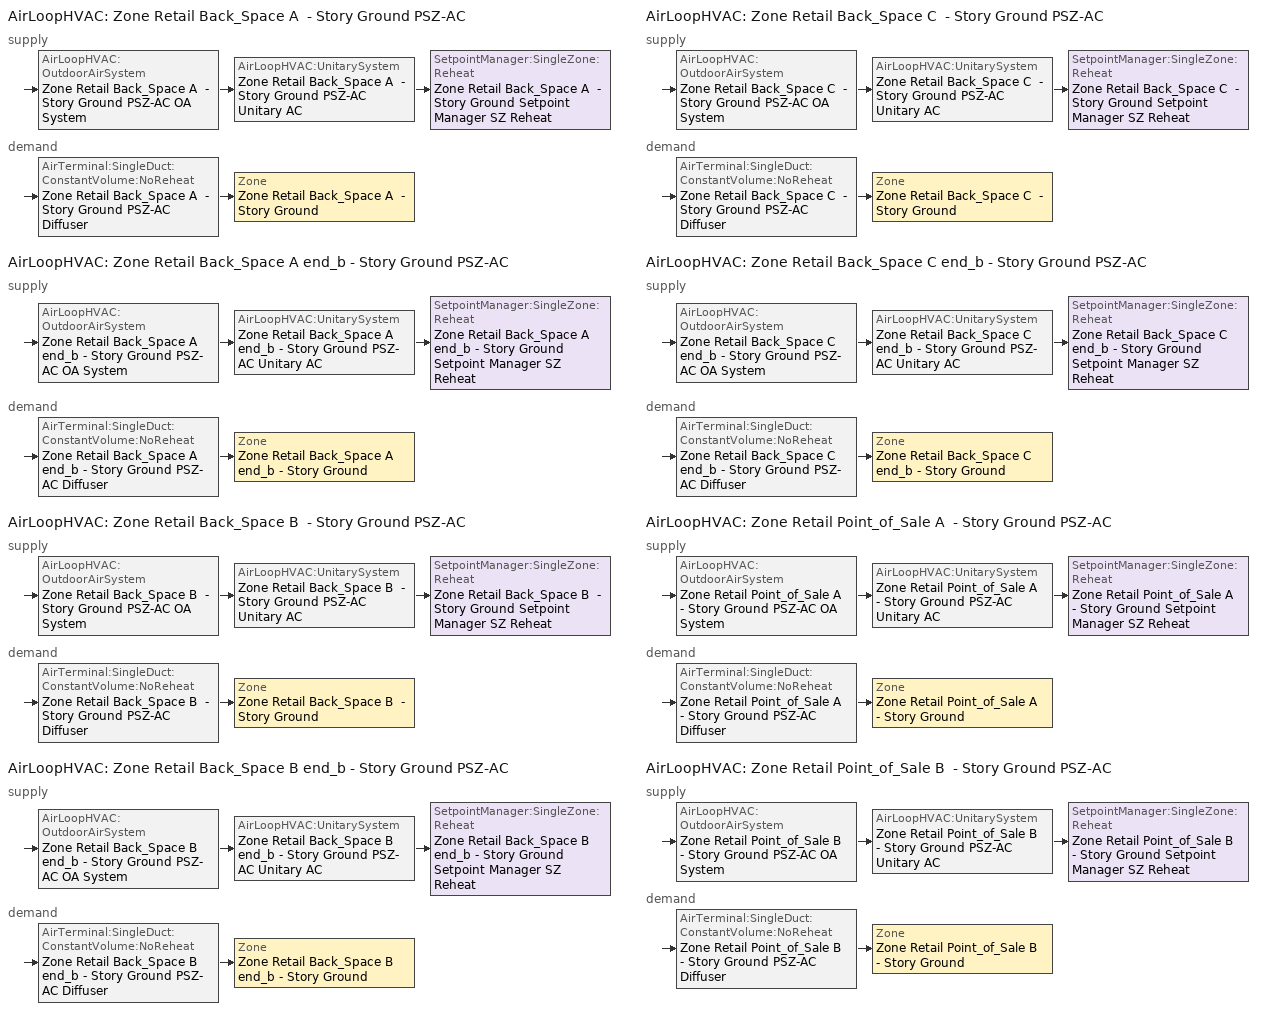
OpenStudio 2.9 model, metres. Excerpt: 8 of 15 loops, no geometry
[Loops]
AirLoopHVAC 'Zone Retail Back_Space A  - Story Ground PSZ-AC'
 supply: AirLoopHVAC:OutdoorAirSystem 'Zone Retail Back_Space A  - Story Ground PSZ-AC OA System' > AirLoopHVAC:UnitarySystem 'Zone Retail Back_Space A  - Story Ground PSZ-AC Unitary AC' > SetpointManager:SingleZone:Reheat 'Zone Retail Back_Space A  - Story Ground Setpoint Manager SZ Reheat'
 demand: AirTerminal:SingleDuct:ConstantVolume:NoReheat 'Zone Retail Back_Space A  - Story Ground PSZ-AC Diffuser' > Zone 'Zone Retail Back_Space A  - Story Ground'
AirLoopHVAC 'Zone Retail Back_Space A end_b - Story Ground PSZ-AC'
 supply: AirLoopHVAC:OutdoorAirSystem 'Zone Retail Back_Space A end_b - Story Ground PSZ-AC OA System' > AirLoopHVAC:UnitarySystem 'Zone Retail Back_Space A end_b - Story Ground PSZ-AC Unitary AC' > SetpointManager:SingleZone:Reheat 'Zone Retail Back_Space A end_b - Story Ground Setpoint Manager SZ Reheat'
 demand: AirTerminal:SingleDuct:ConstantVolume:NoReheat 'Zone Retail Back_Space A end_b - Story Ground PSZ-AC Diffuser' > Zone 'Zone Retail Back_Space A end_b - Story Ground'
AirLoopHVAC 'Zone Retail Back_Space B  - Story Ground PSZ-AC'
 supply: AirLoopHVAC:OutdoorAirSystem 'Zone Retail Back_Space B  - Story Ground PSZ-AC OA System' > AirLoopHVAC:UnitarySystem 'Zone Retail Back_Space B  - Story Ground PSZ-AC Unitary AC' > SetpointManager:SingleZone:Reheat 'Zone Retail Back_Space B  - Story Ground Setpoint Manager SZ Reheat'
 demand: AirTerminal:SingleDuct:ConstantVolume:NoReheat 'Zone Retail Back_Space B  - Story Ground PSZ-AC Diffuser' > Zone 'Zone Retail Back_Space B  - Story Ground'
AirLoopHVAC 'Zone Retail Back_Space B end_b - Story Ground PSZ-AC'
 supply: AirLoopHVAC:OutdoorAirSystem 'Zone Retail Back_Space B end_b - Story Ground PSZ-AC OA System' > AirLoopHVAC:UnitarySystem 'Zone Retail Back_Space B end_b - Story Ground PSZ-AC Unitary AC' > SetpointManager:SingleZone:Reheat 'Zone Retail Back_Space B end_b - Story Ground Setpoint Manager SZ Reheat'
 demand: AirTerminal:SingleDuct:ConstantVolume:NoReheat 'Zone Retail Back_Space B end_b - Story Ground PSZ-AC Diffuser' > Zone 'Zone Retail Back_Space B end_b - Story Ground'
AirLoopHVAC 'Zone Retail Back_Space C  - Story Ground PSZ-AC'
 supply: AirLoopHVAC:OutdoorAirSystem 'Zone Retail Back_Space C  - Story Ground PSZ-AC OA System' > AirLoopHVAC:UnitarySystem 'Zone Retail Back_Space C  - Story Ground PSZ-AC Unitary AC' > SetpointManager:SingleZone:Reheat 'Zone Retail Back_Space C  - Story Ground Setpoint Manager SZ Reheat'
 demand: AirTerminal:SingleDuct:ConstantVolume:NoReheat 'Zone Retail Back_Space C  - Story Ground PSZ-AC Diffuser' > Zone 'Zone Retail Back_Space C  - Story Ground'
AirLoopHVAC 'Zone Retail Back_Space C end_b - Story Ground PSZ-AC'
 supply: AirLoopHVAC:OutdoorAirSystem 'Zone Retail Back_Space C end_b - Story Ground PSZ-AC OA System' > AirLoopHVAC:UnitarySystem 'Zone Retail Back_Space C end_b - Story Ground PSZ-AC Unitary AC' > SetpointManager:SingleZone:Reheat 'Zone Retail Back_Space C end_b - Story Ground Setpoint Manager SZ Reheat'
 demand: AirTerminal:SingleDuct:ConstantVolume:NoReheat 'Zone Retail Back_Space C end_b - Story Ground PSZ-AC Diffuser' > Zone 'Zone Retail Back_Space C end_b - Story Ground'
AirLoopHVAC 'Zone Retail Point_of_Sale A  - Story Ground PSZ-AC'
 supply: AirLoopHVAC:OutdoorAirSystem 'Zone Retail Point_of_Sale A  - Story Ground PSZ-AC OA System' > AirLoopHVAC:UnitarySystem 'Zone Retail Point_of_Sale A  - Story Ground PSZ-AC Unitary AC' > SetpointManager:SingleZone:Reheat 'Zone Retail Point_of_Sale A  - Story Ground Setpoint Manager SZ Reheat'
 demand: AirTerminal:SingleDuct:ConstantVolume:NoReheat 'Zone Retail Point_of_Sale A  - Story Ground PSZ-AC Diffuser' > Zone 'Zone Retail Point_of_Sale A  - Story Ground'
AirLoopHVAC 'Zone Retail Point_of_Sale B  - Story Ground PSZ-AC'
 supply: AirLoopHVAC:OutdoorAirSystem 'Zone Retail Point_of_Sale B  - Story Ground PSZ-AC OA System' > AirLoopHVAC:UnitarySystem 'Zone Retail Point_of_Sale B  - Story Ground PSZ-AC Unitary AC' > SetpointManager:SingleZone:Reheat 'Zone Retail Point_of_Sale B  - Story Ground Setpoint Manager SZ Reheat'
 demand: AirTerminal:SingleDuct:ConstantVolume:NoReheat 'Zone Retail Point_of_Sale B  - Story Ground PSZ-AC Diffuser' > Zone 'Zone Retail Point_of_Sale B  - Story Ground'
[SizingPeriod:DesignDay] Barometric Pressure {Pa}=84297; Sky Clearness=0; Rain Indicator=0; Snow Indicator=0; Day of Month=21; Daylight Saving Time Indicator=0; Humidity Indicating Type=Wetbulb; Dry-Bulb Temperature Range Modifier Type=DefaultMultipliers
Name | Maximum Dry-Bulb Temperature {C} | Daily Dry-Bulb Temperature Range {deltaC} | Humidity Indicating Conditions at Maximum Dry-Bulb | Wind Speed {m/s} | Wind Direction {deg} | Month | Day Type | Solar Model Indicator | ASHRAE Taub | ASHRAE Taud
Fort Collins Sawrs Ann Htg 99% Condns DB 1 | -15.1 | 0 | -15.1 | 2.1 | 20 | 12 | WinterDesignDay | ASHRAEClearSky
Fort Collins Sawrs Ann Htg 99.6% Condns DB 1 | -19.2 | 0 | -19.2 | 2.1 | 20 | 12 | WinterDesignDay | ASHRAEClearSky
Fort Collins Sawrs Ann Htg Wind 99% Condns WS=>MCDB 1 | 6.3 | 0 | 6.3 | 8.8 | 20 | 12 | WinterDesignDay | ASHRAEClearSky
Fort Collins Sawrs April .4% Condns DB=>MCWB 1 | 27.4 | 13.3 | 12.1 | 3.7 | 90 | 4 | SummerDesignDay | ASHRAETau | 0.287 | 2.478
Fort Collins Sawrs April .4% Condns WB=>MCDB 1 | 25.4 | 13.3 | 13.8 | 3.7 | 90 | 4 | SummerDesignDay | ASHRAETau | 0.287 | 2.478
Fort Collins Sawrs August .4% Condns DB=>MCWB 1 | 32.9 | 13.1 | 15.5 | 3.7 | 90 | 8 | SummerDesignDay | ASHRAETau | 0.334 | 2.44
Fort Collins Sawrs August .4% Condns WB=>MCDB 1 | 25.9 | 13.1 | 18.6 | 3.7 | 90 | 8 | SummerDesignDay | ASHRAETau | 0.334 | 2.44
Fort Collins Sawrs December .4% Condns DB=>MCWB 1 | 16.2 | 12.3 | 6 | 3.7 | 90 | 12 | SummerDesignDay | ASHRAETau | 0.262 | 2.566
Fort Collins Sawrs December .4% Condns WB=>MCDB 1 | 14.4 | 12.3 | 6.9 | 3.7 | 90 | 12 | SummerDesignDay | ASHRAETau | 0.262 | 2.566
Fort Collins Sawrs February .4% Condns DB=>MCWB 1 | 19 | 12.3 | 7.6 | 3.7 | 90 | 2 | SummerDesignDay | ASHRAETau | 0.258 | 2.535
Fort Collins Sawrs February .4% Condns WB=>MCDB 1 | 17.9 | 12.3 | 8.1 | 3.7 | 90 | 2 | SummerDesignDay | ASHRAETau | 0.258 | 2.535
Fort Collins Sawrs January .4% Condns DB=>MCWB 1 | 15.7 | 12.5 | 5.3 | 3.7 | 90 | 1 | SummerDesignDay | ASHRAETau | 0.249 | 2.667
Fort Collins Sawrs January .4% Condns WB=>MCDB 1 | 15.2 | 12.5 | 6 | 3.7 | 90 | 1 | SummerDesignDay | ASHRAETau | 0.249 | 2.667
Fort Collins Sawrs July .4% Condns DB=>MCWB 1 | 34.2 | 13.6 | 15.9 | 3.7 | 90 | 7 | SummerDesignDay | ASHRAETau | 0.328 | 2.426
Fort Collins Sawrs July .4% Condns WB=>MCDB 1 | 27.7 | 13.6 | 19.4 | 3.7 | 90 | 7 | SummerDesignDay | ASHRAETau | 0.328 | 2.426
Fort Collins Sawrs June .4% Condns DB=>MCWB 1 | 34.2 | 13.5 | 16.3 | 3.7 | 90 | 6 | SummerDesignDay | ASHRAETau | 0.303 | 2.453
Fort Collins Sawrs June .4% Condns WB=>MCDB 1 | 28.7 | 13.5 | 18.7 | 3.7 | 90 | 6 | SummerDesignDay | ASHRAETau | 0.303 | 2.453
Fort Collins Sawrs March .4% Condns DB=>MCWB 1 | 22.2 | 12.6 | 8.6 | 3.7 | 90 | 3 | SummerDesignDay | ASHRAETau | 0.275 | 2.474
[Sizing:Zone] Zone Cooling Design Supply Air Temperature Input Method=SupplyAirTemperature; Zone Cooling Design Supply Air Temperature Difference {deltaC}=11.11; Zone Heating Design Supply Air Temperature Input Method=SupplyAirTemperature; Zone Heating Design Supply Air Temperature Difference {deltaC}=11.11; Zone Cooling Design Supply Air Humidity Ratio {kg-H2O/kg-air}=0.0085; Zone Heating Design Supply Air Humidity Ratio {kg-H2O/kg-air}=0.008; Cooling Design Air Flow Method=DesignDay; Heating Design Air Flow Method=DesignDay; Account for Dedicated Outdoor Air System=No; Dedicated Outdoor Air System Control Strategy=NeutralSupplyAir; Dedicated Outdoor Air Low Setpoint Temperature for Design {C}=autosize; Dedicated Outdoor Air High Setpoint Temperature for Design {C}=autosize
Name | Zone Cooling Design Supply Air Temperature {C} | Zone Heating Design Supply Air Temperature {C}
Zone Retail Entry A  - Story Ground; Zone Retail Entry B  - Story Ground; Zone Retail Entry C  - Story Ground | 14 | 40
Zone Retail Point_of_Sale A  - Story Ground; Zone Retail Point_of_Sale B  - Story Ground; Zone Retail Back_Space A  - Story Ground; Zone Retail Back_Space B  - Story Ground; Zone Retail Back_Space C  - Story Ground; Zone Retail Back_Space A end_b - Story Ground; Zone Retail Back_Space B end_b - Story Ground; Zone Retail Back_Space C end_b - Story Ground | 12.7778 | 50
[Zone equipment]
Zone Retail Point_of_Sale A  - Story Ground: Zone Retail Point_of_Sale A  - Story Ground PSZ-AC Diffuser
Zone Retail Point_of_Sale B  - Story Ground: Zone Retail Point_of_Sale B  - Story Ground PSZ-AC Diffuser
Zone Retail Back_Space A  - Story Ground: Zone Retail Back_Space A  - Story Ground PSZ-AC Diffuser
Zone Retail Back_Space B  - Story Ground: Zone Retail Back_Space B  - Story Ground PSZ-AC Diffuser
Zone Retail Back_Space C  - Story Ground: Zone Retail Back_Space C  - Story Ground PSZ-AC Diffuser
Zone Retail Back_Space A end_b - Story Ground: Zone Retail Back_Space A end_b - Story Ground PSZ-AC Diffuser
Zone Retail Back_Space B end_b - Story Ground: Zone Retail Back_Space B end_b - Story Ground PSZ-AC Diffuser
Zone Retail Back_Space C end_b - Story Ground: Zone Retail Back_Space C end_b - Story Ground PSZ-AC Diffuser
[AirLoopHVAC] Design Supply Air Flow Rate {m3/s}=AutoSize
Name | Availability Schedule
Zone Retail Back_Space A  - Story Ground PSZ-AC | Zone Retail Back_Space A  - Story Ground PSZ-AC Occ Sch
Zone Retail Back_Space A end_b - Story Ground PSZ-AC | Zone Retail Back_Space A end_b - Story Ground PSZ-AC Occ Sch
Zone Retail Back_Space B  - Story Ground PSZ-AC | Zone Retail Back_Space B  - Story Ground PSZ-AC Occ Sch
Zone Retail Back_Space B end_b - Story Ground PSZ-AC | Zone Retail Back_Space B end_b - Story Ground PSZ-AC Occ Sch
Zone Retail Back_Space C  - Story Ground PSZ-AC | Zone Retail Back_Space C  - Story Ground PSZ-AC Occ Sch
Zone Retail Back_Space C end_b - Story Ground PSZ-AC | Zone Retail Back_Space C end_b - Story Ground PSZ-AC Occ Sch
Zone Retail Point_of_Sale A  - Story Ground PSZ-AC | Zone Retail Point_of_Sale A  - Story Ground PSZ-AC Occ Sch
Zone Retail Point_of_Sale B  - Story Ground PSZ-AC | Zone Retail Point_of_Sale B  - Story Ground PSZ-AC Occ Sch
[Sizing:System] Type of Load to Size On=Sensible; Design Outdoor Air Flow Rate {m3/s}=Autosize; Central Heating Maximum System Air Flow Ratio=1; Preheat Design Temperature {C}=7.22222; Preheat Design Humidity Ratio {kg-H2O/kg-Air}=0.008; Precool Design Temperature {C}=12.7778; Precool Design Humidity Ratio {kg-H2O/kg-Air}=0.008; Central Cooling Design Supply Air Temperature {C}=12.7778; Central Heating Design Supply Air Temperature {C}=50; Sizing Option=Coincident; 100% Outdoor Air in Cooling=No; 100% Outdoor Air in Heating=No; Central Cooling Design Supply Air Humidity Ratio {kg-H2O/kg-Air}=0.0085; Central Heating Design Supply Air Humidity Ratio {kg-H2O/kg-Air}=0.008; Cooling Design Air Flow Method=DesignDay; Cooling Design Air Flow Rate {m3/s}=0; Heating Design Air Flow Method=DesignDay; Heating Design Air Flow Rate {m3/s}=0; System Outdoor Air Method=ZoneSum; Zone Maximum Outdoor Air Fraction=1; Cooling Supply Air Flow Rate Per Floor Area {m3/s-m2}=0.00996765; Cooling Fraction of Autosized Cooling Supply Air Flow Rate=1; Cooling Supply Air Flow Rate Per Unit Cooling Capacity {m3/s-W}=3.94755e-05; Heating Supply Air Flow Rate Per Floor Area {m3/s-m2}=0.00996765; Heating Fraction of Autosized Heating Supply Air Flow Rate=1; Heating Fraction of Autosized Cooling Supply Air Flow Rate=1; Heating Supply Air Flow Rate Per Unit Heating Capacity {m3/s-W}=3.15882e-05; Cooling Design Capacity Method=CoolingDesignCapacity; Cooling Design Capacity {W}=autosize; Cooling Design Capacity Per Floor Area {W/m2}=234.7; Fraction of Autosized Cooling Design Capacity=1; Heating Design Capacity Method=HeatingDesignCapacity; Heating Design Capacity {W}=autosize; Heating Design Capacity Per Floor Area {W/m2}=157; Fraction of Autosized Heating Design Capacity=1; Central Cooling Capacity Control Method=OnOff
Zone Retail Back_Space A  - Story Ground PSZ-AC; Zone Retail Back_Space A end_b - Story Ground PSZ-AC; Zone Retail Back_Space B  - Story Ground PSZ-AC; Zone Retail Back_Space B end_b - Story Ground PSZ-AC; Zone Retail Back_Space C  - Story Ground PSZ-AC; Zone Retail Back_Space C end_b - Story Ground PSZ-AC; Zone Retail Point_of_Sale A  - Story Ground PSZ-AC; Zone Retail Point_of_Sale B  - Story Ground PSZ-AC
[SetpointManager:SingleZone:Reheat] Minimum Supply Air Temperature {C}=12.7778; Maximum Supply Air Temperature {C}=50
Name | Control Zone | Setpoint Node or NodeList
Zone Retail Back_Space A  - Story Ground Setpoint Manager SZ Reheat | Zone Retail Back_Space A  - Story Ground | Zone Retail Back_Space A  - Story Ground PSZ-AC Supply Outlet Node
Zone Retail Back_Space A end_b - Story Ground Setpoint Manager SZ Reheat | Zone Retail Back_Space A end_b - Story Ground | Zone Retail Back_Space A end_b - Story Ground PSZ-AC Supply Outlet Node
Zone Retail Back_Space B  - Story Ground Setpoint Manager SZ Reheat | Zone Retail Back_Space B  - Story Ground | Zone Retail Back_Space B  - Story Ground PSZ-AC Supply Outlet Node
Zone Retail Back_Space B end_b - Story Ground Setpoint Manager SZ Reheat | Zone Retail Back_Space B end_b - Story Ground | Zone Retail Back_Space B end_b - Story Ground PSZ-AC Supply Outlet Node
Zone Retail Back_Space C  - Story Ground Setpoint Manager SZ Reheat | Zone Retail Back_Space C  - Story Ground | Zone Retail Back_Space C  - Story Ground PSZ-AC Supply Outlet Node
Zone Retail Back_Space C end_b - Story Ground Setpoint Manager SZ Reheat | Zone Retail Back_Space C end_b - Story Ground | Zone Retail Back_Space C end_b - Story Ground PSZ-AC Supply Outlet Node
Zone Retail Point_of_Sale A  - Story Ground Setpoint Manager SZ Reheat | Zone Retail Point_of_Sale A  - Story Ground | Zone Retail Point_of_Sale A  - Story Ground PSZ-AC Supply Outlet Node
Zone Retail Point_of_Sale B  - Story Ground Setpoint Manager SZ Reheat | Zone Retail Point_of_Sale B  - Story Ground | Zone Retail Point_of_Sale B  - Story Ground PSZ-AC Supply Outlet Node
[Coil:Heating:Electric] Availability Schedule=Always Off Discrete; Efficiency=1; Nominal Capacity {W}=0
Zone Retail Back_Space A  - Story Ground PSZ-AC No Heat; Zone Retail Back_Space A  - Story Ground PSZ-AC No Heat 1; Zone Retail Back_Space A end_b - Story Ground PSZ-AC No Heat; Zone Retail Back_Space A end_b - Story Ground PSZ-AC No Heat 1; Zone Retail Back_Space B  - Story Ground PSZ-AC No Heat; Zone Retail Back_Space B  - Story Ground PSZ-AC No Heat 1; Zone Retail Back_Space B end_b - Story Ground PSZ-AC No Heat; Zone Retail Back_Space B end_b - Story Ground PSZ-AC No Heat 1; Zone Retail Back_Space C  - Story Ground PSZ-AC No Heat; Zone Retail Back_Space C  - Story Ground PSZ-AC No Heat 1; Zone Retail Back_Space C end_b - Story Ground PSZ-AC No Heat; Zone Retail Back_Space C end_b - Story Ground PSZ-AC No Heat 1; Zone Retail Point_of_Sale A  - Story Ground PSZ-AC No Heat; Zone Retail Point_of_Sale A  - Story Ground PSZ-AC No Heat 1; Zone Retail Point_of_Sale B  - Story Ground PSZ-AC No Heat; Zone Retail Point_of_Sale B  - Story Ground PSZ-AC No Heat 1
[Coil:Cooling:DX:SingleSpeed] Availability Schedule=Always On Discrete; Rated Total Cooling Capacity {W}=autosize; Rated Sensible Heat Ratio=autosize; Rated COP {W/W}=3.91157; Rated Air Flow Rate {m3/s}=autosize; Rated Evaporator Fan Power Per Volume Flow Rate {W/(m3/s)}=773.3; Total Cooling Capacity Function of Temperature Curve=PSZ-Fine Storage DX Coil Cap-FT; Total Cooling Capacity Function of Flow Fraction Curve=DX Coil Cap-FF; Energy Input Ratio Function of Temperature Curve=PSZ-AC DX Coil EIR-FT; Energy Input Ratio Function of Flow Fraction Curve=Split DX Coil EIR-FF; Part Load Fraction Correlation Curve=HPACCOOLPLFFPLR; Condenser Type=AirCooled; Evaporative Condenser Effectiveness=0; Evaporative Condenser Air Flow Rate {m3/s}=Autosize; Evaporative Condenser Pump Rated Power Consumption {W}=Autosize; Crankcase Heater Capacity {W}=0; Maximum Outdoor Dry-Bulb Temperature for Crankcase Heater Operation {C}=0; Basin Heater Capacity {W/K}=0; Basin Heater Setpoint Temperature {C}=10
Zone Retail Back_Space A  - Story Ground PSZ-AC 1spd DX AC Clg Coil 8kBtu/hr 11.06SEER 8kBtu/hr 13.0SEER; Zone Retail Back_Space A end_b - Story Ground PSZ-AC 1spd DX AC Clg Coil 8kBtu/hr 11.06SEER 8kBtu/hr 13.0SEER; Zone Retail Back_Space B  - Story Ground PSZ-AC 1spd DX AC Clg Coil 2kBtu/hr 11.06SEER 2kBtu/hr 13.0SEER; Zone Retail Back_Space B end_b - Story Ground PSZ-AC 1spd DX AC Clg Coil 3kBtu/hr 11.06SEER 3kBtu/hr 13.0SEER; Zone Retail Back_Space C  - Story Ground PSZ-AC 1spd DX AC Clg Coil 9kBtu/hr 11.06SEER 9kBtu/hr 13.0SEER; Zone Retail Back_Space C end_b - Story Ground PSZ-AC 1spd DX AC Clg Coil 10kBtu/hr 11.06SEER 10kBtu/hr 13.0SEER; Zone Retail Point_of_Sale A  - Story Ground PSZ-AC 1spd DX AC Clg Coil 10kBtu/hr 11.06SEER 9kBtu/hr 13.0SEER; Zone Retail Point_of_Sale B  - Story Ground PSZ-AC 1spd DX AC Clg Coil 4kBtu/hr 11.06SEER 3kBtu/hr 13.0SEER
[Fan:OnOff] Availability Schedule=Always On Discrete; Fan Total Efficiency=0.55575; Pressure Rise {Pa}=622.722; Maximum Flow Rate {m3/s}=autosize; Motor Efficiency=0.855; Motor In Airstream Fraction=1
Name | Fan Power Ratio Function of Speed Ratio Curve | Fan Efficiency Ratio Function of Speed Ratio Curve
Zone Retail Back_Space A  - Story Ground PSZ-AC Fan | Fan On Off Power Curve | Fan On Off Efficiency Curve
Zone Retail Back_Space A end_b - Story Ground PSZ-AC Fan | Fan On Off Power Curve 1 | Fan On Off Efficiency Curve 1
Zone Retail Back_Space B  - Story Ground PSZ-AC Fan | Fan On Off Power Curve 2 | Fan On Off Efficiency Curve 2
Zone Retail Back_Space B end_b - Story Ground PSZ-AC Fan | Fan On Off Power Curve 3 | Fan On Off Efficiency Curve 3
Zone Retail Back_Space C  - Story Ground PSZ-AC Fan | Fan On Off Power Curve 4 | Fan On Off Efficiency Curve 4
Zone Retail Back_Space C end_b - Story Ground PSZ-AC Fan | Fan On Off Power Curve 5 | Fan On Off Efficiency Curve 5
Zone Retail Point_of_Sale A  - Story Ground PSZ-AC Fan | Fan On Off Power Curve 6 | Fan On Off Efficiency Curve 6
Zone Retail Point_of_Sale B  - Story Ground PSZ-AC Fan | Fan On Off Power Curve 7 | Fan On Off Efficiency Curve 7
[AirLoopHVAC:UnitarySystem] Control Type=Load; Dehumidification Control Type=None; Availability Schedule=Always On Discrete; Fan Placement=DrawThrough; DX Heating Coil Sizing Ratio=1; Use DOAS DX Cooling Coil=No; DOAS DX Cooling Coil Leaving Minimum Air Temperature {C}=2; Latent Load Control=SensibleOnlyLoadControl; Supply Air Flow Rate During Cooling Operation {m3/s}=Autosize; Supply Air Flow Rate During Heating Operation {m3/s}=Autosize; Supply Air Flow Rate When No Cooling or Heating is Required {m3/s}=Autosize; Maximum Supply Air Temperature {C}=80; Maximum Outdoor Dry-Bulb Temperature for Supplemental Heater Operation {C}=21; Maximum Cycling Rate {cycles/hr}=2.5; Heat Pump Time Constant {s}=60; Fraction of On-Cycle Power Use=0.01; Heat Pump Fan Delay Time {s}=60; Ancilliary On-Cycle Electric Power {W}=0; Ancilliary Off-Cycle Electric Power {W}=0
Name | Controlling Zone or Thermostat Location | Supply Fan | Supply Air Fan Operating Mode Schedule | Heating Coil | Cooling Coil | Supplemental Heating Coil
Zone Retail Back_Space A  - Story Ground PSZ-AC Unitary AC | Zone Retail Back_Space A  - Story Ground | Zone Retail Back_Space A  - Story Ground PSZ-AC Fan | Zone Retail Back_Space A  - Story Ground PSZ-AC_night_fancycle_schedule | Zone Retail Back_Space A  - Story Ground PSZ-AC No Heat | Zone Retail Back_Space A  - Story Ground PSZ-AC 1spd DX AC Clg Coil 8kBtu/hr 11.06SEER 8kBtu/hr 13.0SEER | Zone Retail Back_Space A  - Story Ground PSZ-AC No Heat 1
Zone Retail Back_Space A end_b - Story Ground PSZ-AC Unitary AC | Zone Retail Back_Space A end_b - Story Ground | Zone Retail Back_Space A end_b - Story Ground PSZ-AC Fan | Zone Retail Back_Space A end_b - Story Ground PSZ-AC_night_fancycle_schedule | Zone Retail Back_Space A end_b - Story Ground PSZ-AC No Heat | Zone Retail Back_Space A end_b - Story Ground PSZ-AC 1spd DX AC Clg Coil 8kBtu/hr 11.06SEER 8kBtu/hr 13.0SEER | Zone Retail Back_Space A end_b - Story Ground PSZ-AC No Heat 1
Zone Retail Back_Space B  - Story Ground PSZ-AC Unitary AC | Zone Retail Back_Space B  - Story Ground | Zone Retail Back_Space B  - Story Ground PSZ-AC Fan | Zone Retail Back_Space B  - Story Ground PSZ-AC_night_fancycle_schedule | Zone Retail Back_Space B  - Story Ground PSZ-AC No Heat | Zone Retail Back_Space B  - Story Ground PSZ-AC 1spd DX AC Clg Coil 2kBtu/hr 11.06SEER 2kBtu/hr 13.0SEER | Zone Retail Back_Space B  - Story Ground PSZ-AC No Heat 1
Zone Retail Back_Space B end_b - Story Ground PSZ-AC Unitary AC | Zone Retail Back_Space B end_b - Story Ground | Zone Retail Back_Space B end_b - Story Ground PSZ-AC Fan | Zone Retail Back_Space B end_b - Story Ground PSZ-AC_night_fancycle_schedule | Zone Retail Back_Space B end_b - Story Ground PSZ-AC No Heat | Zone Retail Back_Space B end_b - Story Ground PSZ-AC 1spd DX AC Clg Coil 3kBtu/hr 11.06SEER 3kBtu/hr 13.0SEER | Zone Retail Back_Space B end_b - Story Ground PSZ-AC No Heat 1
Zone Retail Back_Space C  - Story Ground PSZ-AC Unitary AC | Zone Retail Back_Space C  - Story Ground | Zone Retail Back_Space C  - Story Ground PSZ-AC Fan | Zone Retail Back_Space C  - Story Ground PSZ-AC_night_fancycle_schedule | Zone Retail Back_Space C  - Story Ground PSZ-AC No Heat | Zone Retail Back_Space C  - Story Ground PSZ-AC 1spd DX AC Clg Coil 9kBtu/hr 11.06SEER 9kBtu/hr 13.0SEER | Zone Retail Back_Space C  - Story Ground PSZ-AC No Heat 1
Zone Retail Back_Space C end_b - Story Ground PSZ-AC Unitary AC | Zone Retail Back_Space C end_b - Story Ground | Zone Retail Back_Space C end_b - Story Ground PSZ-AC Fan | Zone Retail Back_Space C end_b - Story Ground PSZ-AC_night_fancycle_schedule | Zone Retail Back_Space C end_b - Story Ground PSZ-AC No Heat | Zone Retail Back_Space C end_b - Story Ground PSZ-AC 1spd DX AC Clg Coil 10kBtu/hr 11.06SEER 10kBtu/hr 13.0SEER | Zone Retail Back_Space C end_b - Story Ground PSZ-AC No Heat 1
Zone Retail Point_of_Sale A  - Story Ground PSZ-AC Unitary AC | Zone Retail Point_of_Sale A  - Story Ground | Zone Retail Point_of_Sale A  - Story Ground PSZ-AC Fan | Zone Retail Point_of_Sale A  - Story Ground PSZ-AC_night_fancycle_schedule | Zone Retail Point_of_Sale A  - Story Ground PSZ-AC No Heat | Zone Retail Point_of_Sale A  - Story Ground PSZ-AC 1spd DX AC Clg Coil 10kBtu/hr 11.06SEER 9kBtu/hr 13.0SEER | Zone Retail Point_of_Sale A  - Story Ground PSZ-AC No Heat 1
Zone Retail Point_of_Sale B  - Story Ground PSZ-AC Unitary AC | Zone Retail Point_of_Sale B  - Story Ground | Zone Retail Point_of_Sale B  - Story Ground PSZ-AC Fan | Zone Retail Point_of_Sale B  - Story Ground PSZ-AC_night_fancycle_schedule | Zone Retail Point_of_Sale B  - Story Ground PSZ-AC No Heat | Zone Retail Point_of_Sale B  - Story Ground PSZ-AC 1spd DX AC Clg Coil 4kBtu/hr 11.06SEER 3kBtu/hr 13.0SEER | Zone Retail Point_of_Sale B  - Story Ground PSZ-AC No Heat 1
[Controller:OutdoorAir] Minimum Outdoor Air Flow Rate {m3/s}=autosize; Maximum Outdoor Air Flow Rate {m3/s}=Autosize; Economizer Control Type=NoEconomizer; Economizer Control Action Type=ModulateFlow; Economizer Maximum Limit Dry-Bulb Temperature {C}=28; Economizer Maximum Limit Enthalpy {J/kg}=64000; Lockout Type=LockoutWithHeating; Minimum Limit Type=FixedMinimum; High Humidity Control=No; Heat Recovery Bypass Control Type=BypassWhenWithinEconomizerLimits
Name | Minimum Outdoor Air Schedule | Controller Mechanical Ventilation
Zone Retail Back_Space A  - Story Ground PSZ-AC OA System Controller | Zone Retail Back_Space A  - Story Ground PSZ-AC_night_ventcycle_schedule | Controller Mechanical Ventilation 1
Zone Retail Back_Space A end_b - Story Ground PSZ-AC OA System Controller | Zone Retail Back_Space A end_b - Story Ground PSZ-AC_night_ventcycle_schedule | Controller Mechanical Ventilation 2
Zone Retail Back_Space B  - Story Ground PSZ-AC OA System Controller | Zone Retail Back_Space B  - Story Ground PSZ-AC_night_ventcycle_schedule | Controller Mechanical Ventilation 3
Zone Retail Back_Space B end_b - Story Ground PSZ-AC OA System Controller | Zone Retail Back_Space B end_b - Story Ground PSZ-AC_night_ventcycle_schedule | Controller Mechanical Ventilation 4
Zone Retail Back_Space C  - Story Ground PSZ-AC OA System Controller | Zone Retail Back_Space C  - Story Ground PSZ-AC_night_ventcycle_schedule | Controller Mechanical Ventilation 5
Zone Retail Back_Space C end_b - Story Ground PSZ-AC OA System Controller | Zone Retail Back_Space C end_b - Story Ground PSZ-AC_night_ventcycle_schedule | Controller Mechanical Ventilation 6
Zone Retail Point_of_Sale A  - Story Ground PSZ-AC OA System Controller | Zone Retail Point_of_Sale A  - Story Ground PSZ-AC_night_ventcycle_schedule | Controller Mechanical Ventilation 7
Zone Retail Point_of_Sale B  - Story Ground PSZ-AC OA System Controller | Zone Retail Point_of_Sale B  - Story Ground PSZ-AC_night_ventcycle_schedule | Controller Mechanical Ventilation 8
[Controller:MechanicalVentilation] Availability Schedule=Always On Discrete; System Outdoor Air Method=ZoneSum
Controller Mechanical Ventilation 1; Controller Mechanical Ventilation 2; Controller Mechanical Ventilation 3; Controller Mechanical Ventilation 4; Controller Mechanical Ventilation 5; Controller Mechanical Ventilation 6; Controller Mechanical Ventilation 7; Controller Mechanical Ventilation 8
[AirLoopHVAC:OutdoorAirSystem]
Name | Controller
Zone Retail Back_Space A  - Story Ground PSZ-AC OA System | Zone Retail Back_Space A  - Story Ground PSZ-AC OA System Controller
Zone Retail Back_Space A end_b - Story Ground PSZ-AC OA System | Zone Retail Back_Space A end_b - Story Ground PSZ-AC OA System Controller
Zone Retail Back_Space B  - Story Ground PSZ-AC OA System | Zone Retail Back_Space B  - Story Ground PSZ-AC OA System Controller
Zone Retail Back_Space B end_b - Story Ground PSZ-AC OA System | Zone Retail Back_Space B end_b - Story Ground PSZ-AC OA System Controller
Zone Retail Back_Space C  - Story Ground PSZ-AC OA System | Zone Retail Back_Space C  - Story Ground PSZ-AC OA System Controller
Zone Retail Back_Space C end_b - Story Ground PSZ-AC OA System | Zone Retail Back_Space C end_b - Story Ground PSZ-AC OA System Controller
Zone Retail Point_of_Sale A  - Story Ground PSZ-AC OA System | Zone Retail Point_of_Sale A  - Story Ground PSZ-AC OA System Controller
Zone Retail Point_of_Sale B  - Story Ground PSZ-AC OA System | Zone Retail Point_of_Sale B  - Story Ground PSZ-AC OA System Controller
[AvailabilityManager:NightCycle] Applicability Schedule=Always On Discrete; Control Type=CycleOnAny; Thermostat Tolerance {deltaC}=1; Cycling Run Time {s}=1800
Availability Manager Night Cycle 1; Availability Manager Night Cycle 2; Availability Manager Night Cycle 3; Availability Manager Night Cycle 4; Availability Manager Night Cycle 5; Availability Manager Night Cycle 6; Availability Manager Night Cycle 7; Availability Manager Night Cycle 8; Availability Manager Night Cycle 9; Availability Manager Night Cycle 10; Availability Manager Night Cycle 11; Availability Manager Night Cycle 12; Availability Manager Night Cycle 13; Availability Manager Night Cycle 14; Availability Manager Night Cycle 15
[AirTerminal:SingleDuct:ConstantVolume:NoReheat] Availability Schedule=Always On Discrete; Maximum Air Flow Rate {m3/s}=AutoSize
Zone Retail Back_Space A  - Story Ground PSZ-AC Diffuser; Zone Retail Back_Space A end_b - Story Ground PSZ-AC Diffuser; Zone Retail Back_Space B  - Story Ground PSZ-AC Diffuser; Zone Retail Back_Space B end_b - Story Ground PSZ-AC Diffuser; Zone Retail Back_Space C  - Story Ground PSZ-AC Diffuser; Zone Retail Back_Space C end_b - Story Ground PSZ-AC Diffuser; Zone Retail Point_of_Sale A  - Story Ground PSZ-AC Diffuser; Zone Retail Point_of_Sale B  - Story Ground PSZ-AC Diffuser
[Schedule:Ruleset]
Name | Default Day Schedule | Summer Design Day Schedule | Winter Design Day Schedule
Zone Retail Back_Space A  - Story Ground PSZ-AC Occ Sch | Zone Retail Back_Space A  - Story Ground PSZ-AC Occ Sch Default | Zone Retail Back_Space A  - Story Ground PSZ-AC Occ Sch Summer Design Day | Zone Retail Back_Space A  - Story Ground PSZ-AC Occ Sch Winter Design Day
Zone Retail Back_Space A end_b - Story Ground PSZ-AC Occ Sch | Zone Retail Back_Space A end_b - Story Ground PSZ-AC Occ Sch Default | Zone Retail Back_Space A end_b - Story Ground PSZ-AC Occ Sch Summer Design Day | Zone Retail Back_Space A end_b - Story Ground PSZ-AC Occ Sch Winter Design Day
Zone Retail Back_Space B  - Story Ground PSZ-AC Occ Sch | Zone Retail Back_Space B  - Story Ground PSZ-AC Occ Sch Default | Zone Retail Back_Space B  - Story Ground PSZ-AC Occ Sch Summer Design Day | Zone Retail Back_Space B  - Story Ground PSZ-AC Occ Sch Winter Design Day
Zone Retail Back_Space B end_b - Story Ground PSZ-AC Occ Sch | Zone Retail Back_Space B end_b - Story Ground PSZ-AC Occ Sch Default | Zone Retail Back_Space B end_b - Story Ground PSZ-AC Occ Sch Summer Design Day | Zone Retail Back_Space B end_b - Story Ground PSZ-AC Occ Sch Winter Design Day
Zone Retail Back_Space C  - Story Ground PSZ-AC Occ Sch | Zone Retail Back_Space C  - Story Ground PSZ-AC Occ Sch Default | Zone Retail Back_Space C  - Story Ground PSZ-AC Occ Sch Summer Design Day | Zone Retail Back_Space C  - Story Ground PSZ-AC Occ Sch Winter Design Day
Zone Retail Back_Space C end_b - Story Ground PSZ-AC Occ Sch | Zone Retail Back_Space C end_b - Story Ground PSZ-AC Occ Sch Default | Zone Retail Back_Space C end_b - Story Ground PSZ-AC Occ Sch Summer Design Day | Zone Retail Back_Space C end_b - Story Ground PSZ-AC Occ Sch Winter Design Day
Zone Retail Point_of_Sale A  - Story Ground PSZ-AC Occ Sch | Zone Retail Point_of_Sale A  - Story Ground PSZ-AC Occ Sch Default | Zone Retail Point_of_Sale A  - Story Ground PSZ-AC Occ Sch Summer Design Day | Zone Retail Point_of_Sale A  - Story Ground PSZ-AC Occ Sch Winter Design Day
Zone Retail Point_of_Sale B  - Story Ground PSZ-AC Occ Sch | Zone Retail Point_of_Sale B  - Story Ground PSZ-AC Occ Sch Default | Zone Retail Point_of_Sale B  - Story Ground PSZ-AC Occ Sch Summer Design Day | Zone Retail Point_of_Sale B  - Story Ground PSZ-AC Occ Sch Winter Design Day
Zone Retail Back_Space A  - Story Ground PSZ-AC_night_fancycle_schedule | Zone Retail Back_Space A  - Story Ground PSZ-AC Occ Sch Default 1 | Zone Retail Back_Space A  - Story Ground PSZ-AC Occ Sch Summer Design Day 1 | Zone Retail Back_Space A  - Story Ground PSZ-AC Occ Sch Winter Design Day 1
Zone Retail Back_Space A end_b - Story Ground PSZ-AC_night_fancycle_schedule | Zone Retail Back_Space A end_b - Story Ground PSZ-AC Occ Sch Default 1 | Zone Retail Back_Space A end_b - Story Ground PSZ-AC Occ Sch Summer Design Day 1 | Zone Retail Back_Space A end_b - Story Ground PSZ-AC Occ Sch Winter Design Day 1
Zone Retail Back_Space B  - Story Ground PSZ-AC_night_fancycle_schedule | Zone Retail Back_Space B  - Story Ground PSZ-AC Occ Sch Default 1 | Zone Retail Back_Space B  - Story Ground PSZ-AC Occ Sch Summer Design Day 1 | Zone Retail Back_Space B  - Story Ground PSZ-AC Occ Sch Winter Design Day 1
Zone Retail Back_Space B end_b - Story Ground PSZ-AC_night_fancycle_schedule | Zone Retail Back_Space B end_b - Story Ground PSZ-AC Occ Sch Default 1 | Zone Retail Back_Space B end_b - Story Ground PSZ-AC Occ Sch Summer Design Day 1 | Zone Retail Back_Space B end_b - Story Ground PSZ-AC Occ Sch Winter Design Day 1
Zone Retail Back_Space C  - Story Ground PSZ-AC_night_fancycle_schedule | Zone Retail Back_Space C  - Story Ground PSZ-AC Occ Sch Default 1 | Zone Retail Back_Space C  - Story Ground PSZ-AC Occ Sch Summer Design Day 1 | Zone Retail Back_Space C  - Story Ground PSZ-AC Occ Sch Winter Design Day 1
Zone Retail Back_Space C end_b - Story Ground PSZ-AC_night_fancycle_schedule | Zone Retail Back_Space C end_b - Story Ground PSZ-AC Occ Sch Default 1 | Zone Retail Back_Space C end_b - Story Ground PSZ-AC Occ Sch Summer Design Day 1 | Zone Retail Back_Space C end_b - Story Ground PSZ-AC Occ Sch Winter Design Day 1
Zone Retail Point_of_Sale A  - Story Ground PSZ-AC_night_fancycle_schedule | Zone Retail Point_of_Sale A  - Story Ground PSZ-AC Occ Sch Default 1 | Zone Retail Point_of_Sale A  - Story Ground PSZ-AC Occ Sch Summer Design Day 1 | Zone Retail Point_of_Sale A  - Story Ground PSZ-AC Occ Sch Winter Design Day 1
Zone Retail Point_of_Sale B  - Story Ground PSZ-AC_night_fancycle_schedule | Zone Retail Point_of_Sale B  - Story Ground PSZ-AC Occ Sch Default 1 | Zone Retail Point_of_Sale B  - Story Ground PSZ-AC Occ Sch Summer Design Day 1 | Zone Retail Point_of_Sale B  - Story Ground PSZ-AC Occ Sch Winter Design Day 1
[Schedule:Day]
Zone Retail Back_Space A  - Story Ground PSZ-AC Occ Sch Default; Zone Retail Back_Space A end_b - Story Ground PSZ-AC Occ Sch Default; Zone Retail Back_Space B  - Story Ground PSZ-AC Occ Sch Default; Zone Retail Back_Space B end_b - Story Ground PSZ-AC Occ Sch Default; Zone Retail Back_Space C  - Story Ground PSZ-AC Occ Sch Default; Zone Retail Back_Space C end_b - Story Ground PSZ-AC Occ Sch Default; Zone Retail Point_of_Sale A  - Story Ground PSZ-AC Occ Sch Default; Zone Retail Point_of_Sale B  - Story Ground PSZ-AC Occ Sch Default; Zone Retail Back_Space A  - Story Ground PSZ-AC Occ Sch Default 1; Zone Retail Back_Space A end_b - Story Ground PSZ-AC Occ Sch Default 1; Zone Retail Back_Space B  - Story Ground PSZ-AC Occ Sch Default 1; Zone Retail Back_Space B end_b - Story Ground PSZ-AC Occ Sch Default 1; Zone Retail Back_Space C  - Story Ground PSZ-AC Occ Sch Default 1; Zone Retail Back_Space C end_b - Story Ground PSZ-AC Occ Sch Default 1; Zone Retail Point_of_Sale A  - Story Ground PSZ-AC Occ Sch Default 1; Zone Retail Point_of_Sale B  - Story Ground PSZ-AC Occ Sch Default 1: 6, 5, 0, 22, 15, 1, 24, 0, 0
Zone Retail Back_Space A  - Story Ground PSZ-AC Occ Sch Winter Design Day; Zone Retail Back_Space A  - Story Ground PSZ-AC Occ Sch Summer Design Day; Zone Retail Back_Space A end_b - Story Ground PSZ-AC Occ Sch Winter Design Day; Zone Retail Back_Space A end_b - Story Ground PSZ-AC Occ Sch Summer Design Day; Zone Retail Back_Space B  - Story Ground PSZ-AC Occ Sch Winter Design Day; Zone Retail Back_Space B  - Story Ground PSZ-AC Occ Sch Summer Design Day; Zone Retail Back_Space B end_b - Story Ground PSZ-AC Occ Sch Winter Design Day; Zone Retail Back_Space B end_b - Story Ground PSZ-AC Occ Sch Summer Design Day; Zone Retail Back_Space C  - Story Ground PSZ-AC Occ Sch Winter Design Day; Zone Retail Back_Space C  - Story Ground PSZ-AC Occ Sch Summer Design Day; Zone Retail Back_Space C end_b - Story Ground PSZ-AC Occ Sch Winter Design Day; Zone Retail Back_Space C end_b - Story Ground PSZ-AC Occ Sch Summer Design Day; Zone Retail Point_of_Sale A  - Story Ground PSZ-AC Occ Sch Winter Design Day; Zone Retail Point_of_Sale A  - Story Ground PSZ-AC Occ Sch Summer Design Day; Zone Retail Point_of_Sale B  - Story Ground PSZ-AC Occ Sch Winter Design Day; Zone Retail Point_of_Sale B  - Story Ground PSZ-AC Occ Sch Summer Design Day; Zone Retail Back_Space A  - Story Ground PSZ-AC Occ Sch Summer Design Day 1; Zone Retail Back_Space A  - Story Ground PSZ-AC Occ Sch Winter Design Day 1; Zone Retail Back_Space A end_b - Story Ground PSZ-AC Occ Sch Summer Design Day 1; Zone Retail Back_Space A end_b - Story Ground PSZ-AC Occ Sch Winter Design Day 1; Zone Retail Back_Space B  - Story Ground PSZ-AC Occ Sch Summer Design Day 1; Zone Retail Back_Space B  - Story Ground PSZ-AC Occ Sch Winter Design Day 1; Zone Retail Back_Space B end_b - Story Ground PSZ-AC Occ Sch Summer Design Day 1; Zone Retail Back_Space B end_b - Story Ground PSZ-AC Occ Sch Winter Design Day 1; Zone Retail Back_Space C  - Story Ground PSZ-AC Occ Sch Summer Design Day 1; Zone Retail Back_Space C  - Story Ground PSZ-AC Occ Sch Winter Design Day 1; Zone Retail Back_Space C end_b - Story Ground PSZ-AC Occ Sch Summer Design Day 1; Zone Retail Back_Space C end_b - Story Ground PSZ-AC Occ Sch Winter Design Day 1; Zone Retail Point_of_Sale A  - Story Ground PSZ-AC Occ Sch Summer Design Day 1; Zone Retail Point_of_Sale A  - Story Ground PSZ-AC Occ Sch Winter Design Day 1; Zone Retail Point_of_Sale B  - Story Ground PSZ-AC Occ Sch Summer Design Day 1; Zone Retail Point_of_Sale B  - Story Ground PSZ-AC Occ Sch Winter Design Day 1: 24, 0, 1
Zone Retail Back_Space A  - Story Ground PSZ-AC Occ Sch Saturday; Zone Retail Back_Space A end_b - Story Ground PSZ-AC Occ Sch Saturday; Zone Retail Back_Space B  - Story Ground PSZ-AC Occ Sch Saturday; Zone Retail Back_Space B end_b - Story Ground PSZ-AC Occ Sch Saturday; Zone Retail Back_Space C  - Story Ground PSZ-AC Occ Sch Saturday; Zone Retail Back_Space C end_b - Story Ground PSZ-AC Occ Sch Saturday; Zone Retail Point_of_Sale A  - Story Ground PSZ-AC Occ Sch Saturday; Zone Retail Point_of_Sale B  - Story Ground PSZ-AC Occ Sch Saturday; Zone Retail Back_Space A  - Story Ground PSZ-AC Occ Sch Saturday 1; Zone Retail Back_Space A end_b - Story Ground PSZ-AC Occ Sch Saturday 1; Zone Retail Back_Space B  - Story Ground PSZ-AC Occ Sch Saturday 1; Zone Retail Back_Space B end_b - Story Ground PSZ-AC Occ Sch Saturday 1; Zone Retail Back_Space C  - Story Ground PSZ-AC Occ Sch Saturday 1; Zone Retail Back_Space C end_b - Story Ground PSZ-AC Occ Sch Saturday 1; Zone Retail Point_of_Sale A  - Story Ground PSZ-AC Occ Sch Saturday 1; Zone Retail Point_of_Sale B  - Story Ground PSZ-AC Occ Sch Saturday 1: 6, 50, 0, 23, 15, 1, 24, 0, 0
Zone Retail Back_Space A  - Story Ground PSZ-AC Occ Sch Sunday; Zone Retail Back_Space A end_b - Story Ground PSZ-AC Occ Sch Sunday; Zone Retail Back_Space B  - Story Ground PSZ-AC Occ Sch Sunday; Zone Retail Back_Space B end_b - Story Ground PSZ-AC Occ Sch Sunday; Zone Retail Back_Space C  - Story Ground PSZ-AC Occ Sch Sunday; Zone Retail Back_Space C end_b - Story Ground PSZ-AC Occ Sch Sunday; Zone Retail Point_of_Sale A  - Story Ground PSZ-AC Occ Sch Sunday; Zone Retail Point_of_Sale B  - Story Ground PSZ-AC Occ Sch Sunday; Zone Retail Back_Space A  - Story Ground PSZ-AC Occ Sch Sunday 1; Zone Retail Back_Space A end_b - Story Ground PSZ-AC Occ Sch Sunday 1; Zone Retail Back_Space B  - Story Ground PSZ-AC Occ Sch Sunday 1; Zone Retail Back_Space B end_b - Story Ground PSZ-AC Occ Sch Sunday 1; Zone Retail Back_Space C  - Story Ground PSZ-AC Occ Sch Sunday 1; Zone Retail Back_Space C end_b - Story Ground PSZ-AC Occ Sch Sunday 1; Zone Retail Point_of_Sale A  - Story Ground PSZ-AC Occ Sch Sunday 1; Zone Retail Point_of_Sale B  - Story Ground PSZ-AC Occ Sch Sunday 1: 7, 50, 0, 20, 15, 1, 24, 0, 0
[Schedule:Rule] Date Specification Type=DateRange; Start Month=1; Start Day=1; End Month=12; End Day=31
Name | Schedule Ruleset | Rule Order | Day Schedule | Apply Saturday | Apply Sunday
Zone Retail Back_Space A  - Story Ground PSZ-AC Occ Sch Saturday Rule | Zone Retail Back_Space A  - Story Ground PSZ-AC Occ Sch | 1 | Zone Retail Back_Space A  - Story Ground PSZ-AC Occ Sch Saturday | Yes
Zone Retail Back_Space A  - Story Ground PSZ-AC Occ Sch Sunday Rule | Zone Retail Back_Space A  - Story Ground PSZ-AC Occ Sch | 0 | Zone Retail Back_Space A  - Story Ground PSZ-AC Occ Sch Sunday |  | Yes
Zone Retail Back_Space A end_b - Story Ground PSZ-AC Occ Sch Saturday Rule | Zone Retail Back_Space A end_b - Story Ground PSZ-AC Occ Sch | 1 | Zone Retail Back_Space A end_b - Story Ground PSZ-AC Occ Sch Saturday | Yes
Zone Retail Back_Space A end_b - Story Ground PSZ-AC Occ Sch Sunday Rule | Zone Retail Back_Space A end_b - Story Ground PSZ-AC Occ Sch | 0 | Zone Retail Back_Space A end_b - Story Ground PSZ-AC Occ Sch Sunday |  | Yes
Zone Retail Back_Space B  - Story Ground PSZ-AC Occ Sch Saturday Rule | Zone Retail Back_Space B  - Story Ground PSZ-AC Occ Sch | 1 | Zone Retail Back_Space B  - Story Ground PSZ-AC Occ Sch Saturday | Yes
Zone Retail Back_Space B  - Story Ground PSZ-AC Occ Sch Sunday Rule | Zone Retail Back_Space B  - Story Ground PSZ-AC Occ Sch | 0 | Zone Retail Back_Space B  - Story Ground PSZ-AC Occ Sch Sunday |  | Yes
Zone Retail Back_Space B end_b - Story Ground PSZ-AC Occ Sch Saturday Rule | Zone Retail Back_Space B end_b - Story Ground PSZ-AC Occ Sch | 1 | Zone Retail Back_Space B end_b - Story Ground PSZ-AC Occ Sch Saturday | Yes
Zone Retail Back_Space B end_b - Story Ground PSZ-AC Occ Sch Sunday Rule | Zone Retail Back_Space B end_b - Story Ground PSZ-AC Occ Sch | 0 | Zone Retail Back_Space B end_b - Story Ground PSZ-AC Occ Sch Sunday |  | Yes
Zone Retail Back_Space C  - Story Ground PSZ-AC Occ Sch Saturday Rule | Zone Retail Back_Space C  - Story Ground PSZ-AC Occ Sch | 1 | Zone Retail Back_Space C  - Story Ground PSZ-AC Occ Sch Saturday | Yes
Zone Retail Back_Space C  - Story Ground PSZ-AC Occ Sch Sunday Rule | Zone Retail Back_Space C  - Story Ground PSZ-AC Occ Sch | 0 | Zone Retail Back_Space C  - Story Ground PSZ-AC Occ Sch Sunday |  | Yes
Zone Retail Back_Space C end_b - Story Ground PSZ-AC Occ Sch Saturday Rule | Zone Retail Back_Space C end_b - Story Ground PSZ-AC Occ Sch | 1 | Zone Retail Back_Space C end_b - Story Ground PSZ-AC Occ Sch Saturday | Yes
Zone Retail Back_Space C end_b - Story Ground PSZ-AC Occ Sch Sunday Rule | Zone Retail Back_Space C end_b - Story Ground PSZ-AC Occ Sch | 0 | Zone Retail Back_Space C end_b - Story Ground PSZ-AC Occ Sch Sunday |  | Yes
Zone Retail Point_of_Sale A  - Story Ground PSZ-AC Occ Sch Saturday Rule | Zone Retail Point_of_Sale A  - Story Ground PSZ-AC Occ Sch | 1 | Zone Retail Point_of_Sale A  - Story Ground PSZ-AC Occ Sch Saturday | Yes
Zone Retail Point_of_Sale A  - Story Ground PSZ-AC Occ Sch Sunday Rule | Zone Retail Point_of_Sale A  - Story Ground PSZ-AC Occ Sch | 0 | Zone Retail Point_of_Sale A  - Story Ground PSZ-AC Occ Sch Sunday |  | Yes
Zone Retail Point_of_Sale B  - Story Ground PSZ-AC Occ Sch Saturday Rule | Zone Retail Point_of_Sale B  - Story Ground PSZ-AC Occ Sch | 1 | Zone Retail Point_of_Sale B  - Story Ground PSZ-AC Occ Sch Saturday | Yes
Zone Retail Point_of_Sale B  - Story Ground PSZ-AC Occ Sch Sunday Rule | Zone Retail Point_of_Sale B  - Story Ground PSZ-AC Occ Sch | 0 | Zone Retail Point_of_Sale B  - Story Ground PSZ-AC Occ Sch Sunday |  | Yes
Zone Retail Back_Space A  - Story Ground PSZ-AC Occ Sch Sunday Rule 1 | Zone Retail Back_Space A  - Story Ground PSZ-AC_night_fancycle_schedule | 0 | Zone Retail Back_Space A  - Story Ground PSZ-AC Occ Sch Sunday 1 |  | Yes
Zone Retail Back_Space A  - Story Ground PSZ-AC Occ Sch Saturday Rule 1 | Zone Retail Back_Space A  - Story Ground PSZ-AC_night_fancycle_schedule | 1 | Zone Retail Back_Space A  - Story Ground PSZ-AC Occ Sch Saturday 1 | Yes
Zone Retail Back_Space A end_b - Story Ground PSZ-AC Occ Sch Sunday Rule 1 | Zone Retail Back_Space A end_b - Story Ground PSZ-AC_night_fancycle_schedule | 0 | Zone Retail Back_Space A end_b - Story Ground PSZ-AC Occ Sch Sunday 1 |  | Yes
Zone Retail Back_Space A end_b - Story Ground PSZ-AC Occ Sch Saturday Rule 1 | Zone Retail Back_Space A end_b - Story Ground PSZ-AC_night_fancycle_schedule | 1 | Zone Retail Back_Space A end_b - Story Ground PSZ-AC Occ Sch Saturday 1 | Yes
Zone Retail Back_Space B  - Story Ground PSZ-AC Occ Sch Sunday Rule 1 | Zone Retail Back_Space B  - Story Ground PSZ-AC_night_fancycle_schedule | 0 | Zone Retail Back_Space B  - Story Ground PSZ-AC Occ Sch Sunday 1 |  | Yes
Zone Retail Back_Space B  - Story Ground PSZ-AC Occ Sch Saturday Rule 1 | Zone Retail Back_Space B  - Story Ground PSZ-AC_night_fancycle_schedule | 1 | Zone Retail Back_Space B  - Story Ground PSZ-AC Occ Sch Saturday 1 | Yes
Zone Retail Back_Space B end_b - Story Ground PSZ-AC Occ Sch Sunday Rule 1 | Zone Retail Back_Space B end_b - Story Ground PSZ-AC_night_fancycle_schedule | 0 | Zone Retail Back_Space B end_b - Story Ground PSZ-AC Occ Sch Sunday 1 |  | Yes
Zone Retail Back_Space B end_b - Story Ground PSZ-AC Occ Sch Saturday Rule 1 | Zone Retail Back_Space B end_b - Story Ground PSZ-AC_night_fancycle_schedule | 1 | Zone Retail Back_Space B end_b - Story Ground PSZ-AC Occ Sch Saturday 1 | Yes
Zone Retail Back_Space C  - Story Ground PSZ-AC Occ Sch Sunday Rule 1 | Zone Retail Back_Space C  - Story Ground PSZ-AC_night_fancycle_schedule | 0 | Zone Retail Back_Space C  - Story Ground PSZ-AC Occ Sch Sunday 1 |  | Yes
Zone Retail Back_Space C  - Story Ground PSZ-AC Occ Sch Saturday Rule 1 | Zone Retail Back_Space C  - Story Ground PSZ-AC_night_fancycle_schedule | 1 | Zone Retail Back_Space C  - Story Ground PSZ-AC Occ Sch Saturday 1 | Yes
Zone Retail Back_Space C end_b - Story Ground PSZ-AC Occ Sch Sunday Rule 1 | Zone Retail Back_Space C end_b - Story Ground PSZ-AC_night_fancycle_schedule | 0 | Zone Retail Back_Space C end_b - Story Ground PSZ-AC Occ Sch Sunday 1 |  | Yes
Zone Retail Back_Space C end_b - Story Ground PSZ-AC Occ Sch Saturday Rule 1 | Zone Retail Back_Space C end_b - Story Ground PSZ-AC_night_fancycle_schedule | 1 | Zone Retail Back_Space C end_b - Story Ground PSZ-AC Occ Sch Saturday 1 | Yes
Zone Retail Point_of_Sale A  - Story Ground PSZ-AC Occ Sch Sunday Rule 1 | Zone Retail Point_of_Sale A  - Story Ground PSZ-AC_night_fancycle_schedule | 0 | Zone Retail Point_of_Sale A  - Story Ground PSZ-AC Occ Sch Sunday 1 |  | Yes
Zone Retail Point_of_Sale A  - Story Ground PSZ-AC Occ Sch Saturday Rule 1 | Zone Retail Point_of_Sale A  - Story Ground PSZ-AC_night_fancycle_schedule | 1 | Zone Retail Point_of_Sale A  - Story Ground PSZ-AC Occ Sch Saturday 1 | Yes
Zone Retail Point_of_Sale B  - Story Ground PSZ-AC Occ Sch Sunday Rule 1 | Zone Retail Point_of_Sale B  - Story Ground PSZ-AC_night_fancycle_schedule | 0 | Zone Retail Point_of_Sale B  - Story Ground PSZ-AC Occ Sch Sunday 1 |  | Yes
Zone Retail Point_of_Sale B  - Story Ground PSZ-AC Occ Sch Saturday Rule 1 | Zone Retail Point_of_Sale B  - Story Ground PSZ-AC_night_fancycle_schedule | 1 | Zone Retail Point_of_Sale B  - Story Ground PSZ-AC Occ Sch Saturday 1 | Yes
[Schedule:Constant]
Name | Value
Always On Discrete; Zone Retail Back_Space A  - Story Ground PSZ-AC_night_ventcycle_schedule; Zone Retail Back_Space A end_b - Story Ground PSZ-AC_night_ventcycle_schedule; Zone Retail Back_Space B  - Story Ground PSZ-AC_night_ventcycle_schedule; Zone Retail Back_Space B end_b - Story Ground PSZ-AC_night_ventcycle_schedule; Zone Retail Back_Space C  - Story Ground PSZ-AC_night_ventcycle_schedule; Zone Retail Back_Space C end_b - Story Ground PSZ-AC_night_ventcycle_schedule; Zone Retail Point_of_Sale A  - Story Ground PSZ-AC_night_ventcycle_schedule; Zone Retail Point_of_Sale B  - Story Ground PSZ-AC_night_ventcycle_schedule | 1
Always Off Discrete | 0
[Curve:Biquadratic] Minimum Value of x=12.77778; Maximum Value of x=23.88889; Minimum Value of y=23.88889; Maximum Value of y=46.11111
Name | Coefficient1 Constant | Coefficient2 x | Coefficient3 x**2 | Coefficient4 y | Coefficient5 y**2 | Coefficient6 x*y
PSZ-Fine Storage DX Coil Cap-FT | 0.942588 | 0.00954335 | 0.00068377 | -0.0110427 | 5.249e-06 | -9.72e-06
PSZ-AC DX Coil EIR-FT | 0.342414 | 0.034885 | -0.0006237 | 0.00497722 | 0.000437951 | -0.000728028
[Curve:Quadratic]
Name | Coefficient1 Constant | Coefficient2 x | Coefficient3 x**2 | Minimum Value of x | Maximum Value of x
DX Coil Cap-FF | 0.8 | 0.2 | 0 | 0.5 | 1.5
Split DX Coil EIR-FF | 1.1552 | -0.1808 | 0.0256 | 0.5 | 1.5
HPACCOOLPLFFPLR | 0.85 | 0.15 | 0 | 0 | 1
[Curve:Exponent] Coefficient1 Constant=1; Coefficient2 Constant=0; Coefficient3 Constant=0; Minimum Value of x=0; Maximum Value of x=1
Fan On Off Power Curve; Fan On Off Power Curve 1; Fan On Off Power Curve 2; Fan On Off Power Curve 3; Fan On Off Power Curve 4; Fan On Off Power Curve 5; Fan On Off Power Curve 6; Fan On Off Power Curve 7
[Curve:Cubic] Coefficient1 Constant=1; Coefficient2 x=0; Coefficient3 x**2=0; Coefficient4 x**3=0; Minimum Value of x=0; Maximum Value of x=1
Fan On Off Efficiency Curve; Fan On Off Efficiency Curve 1; Fan On Off Efficiency Curve 2; Fan On Off Efficiency Curve 3; Fan On Off Efficiency Curve 4; Fan On Off Efficiency Curve 5; Fan On Off Efficiency Curve 6; Fan On Off Efficiency Curve 7
